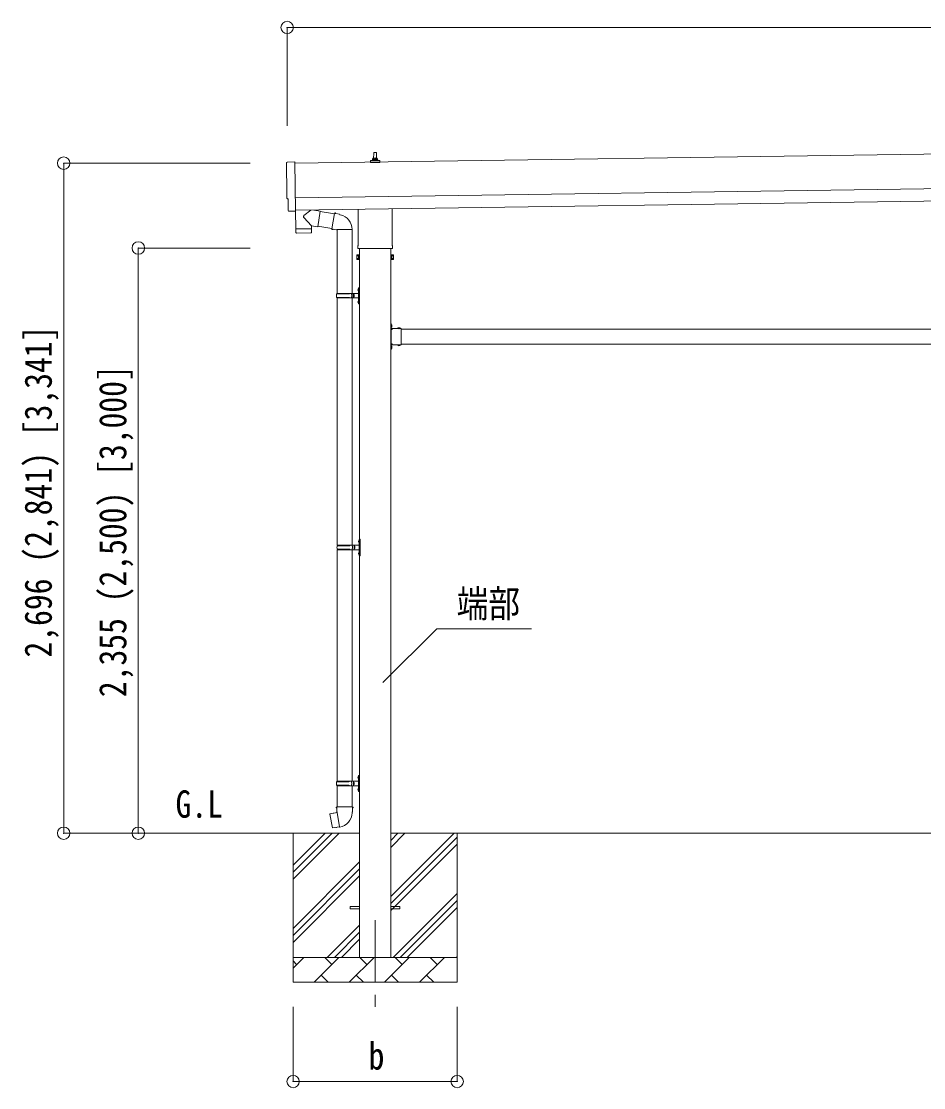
# Model space of a CAD drawing. Units: millimetres, scale not verified. Extents: x -88263 to 14131, y -29850 to 9646.
# Drawn here: x 364 to 3994, y -704 to 3587 of the extents above; entities that cross this region are included whole.
import ezdxf
from ezdxf.enums import TextEntityAlignment as Align

# ---------------------------------------------------------------- set-up
doc = ezdxf.new("R2010")
doc.units = ezdxf.units.MM
doc.header["$LTSCALE"] = 50
doc.header["$PDMODE"] = 32
doc.header["$PDSIZE"] = 50
doc.linetypes.add('CHAIN1', pattern=[8, 5, -1, 1, -1])
doc.linetypes.add('USER8', pattern=[4, 3, -1])
for name, color, linetype, lineweight in [('0-2_建具', 4, 'Continuous', 9), ('0-4_設備', 7, 'Continuous', 9), ('0-6_手摺', 5, 'Continuous', 5), ('0-7_ハッチ', 6, 'Continuous', 9), ('0-9_敷地', 7, 'Continuous', 9)]:
    doc.layers.add(name, color=color, linetype=linetype, lineweight=lineweight)
doc.styles.add('ＭＳ ゴシック', font='')
doc.styles.get('ＭＳ ゴシック').set_extended_font_data('MS Gothic')

msp = doc.modelspace()

# ---------------------------------------------------------------- linework, layer by layer
at = {"layer": '0-2_建具'}
for p, q in [((6829.38, 3093.22), (1464.43, 3016.58)), ((1781.15, 3034.04), (1781.88, 3057.56)), ((1782.88, 3058.54), (1791.43, 3058.54)), ((1792.43, 3057.56), (1793.15, 3034.04)), ((1432.81, 3019.57), (1464.36, 3021.67)), ((1464.36, 3021.67), (1467.19, 2823.83)), ((1768.9, 3018.54), (1768.9, 3026.25)), ((1805.4, 3018.54), (1768.9, 3018.54)), ((1769.29, 3027.04), (1805.02, 3027.04)), ((1769.67, 3027.22), (1776.39, 3028.85)), ((1776.77, 3029.04), (1797.54, 3029.04)), ((1777.15, 3029.83), (1777.15, 3034.04)), ((1778.15, 3034.04), (1796.15, 3034.04)), ((1797.15, 3029.83), (1797.15, 3034.04)), ((1804.64, 3027.22), (1797.92, 3028.85)), ((1805.4, 3018.54), (1805.4, 3026.25)), ((1466.43, 2876.6), (6831.38, 2953.24)), ((1467.15, 2826.6), (6832.1, 2903.24)), ((1437.09, 2872.79), (1436.49, 2872.78)), ((1437.76, 2825.77), (1437.09, 2872.79)), ((1447.57, 2822.55), (1440.65, 2822.82)), ((1448.31, 2822.84), (1448.96, 2823.48)), ((1448.96, 2823.48), (1467.2, 2822.83)), ((1467.19, 2823.83), (1467.2, 2822.83)), ((1718.85, 2684.55), (1718.85, 2830.2)), ((1855.45, 2832.15), (1855.45, 2684.55)), ((1717.15, 2675.78), (1717.15, 2681.28)), ((1855.09, 2672.28), (1719.22, 2672.28)), ((1724.65, 2672.28), (1724.65, -180.22)), ((1849.65, -180.22), (1849.65, 2672.28)), ((1857.15, 2681.28), (1857.15, 2675.78)), ((1713.15, 2646.28), (1713.91, 2647.59)), ((1713.15, 2646.28), (1713.15, 2629.28)), ((1713.15, 2629.28), (1713.91, 2627.96)), ((1720.15, 2647.59), (1713.91, 2647.59)), ((1720.15, 2642.69), (1713.91, 2642.69)), ((1720.15, 2632.87), (1713.91, 2632.87)), ((1720.15, 2627.96), (1713.91, 2627.96)), ((1720.15, 2627.96), (1720.15, 2647.59)), ((1720.15, 2646.98), (1722.65, 2646.98)), ((1720.15, 2628.58), (1720.15, 2646.98)), ((1722.65, 2628.58), (1720.15, 2628.58)), ((1722.65, 2648.28), (1724.65, 2648.28)), ((1722.65, 2627.28), (1722.65, 2648.28)), ((1724.65, 2627.28), (1722.65, 2627.28)), ((1724.65, 2648.28), (1724.65, 2627.28)), ((1849.65, 2648.28), (1849.65, 2627.28)), ((1851.65, 2648.28), (1849.65, 2648.28)), ((1849.65, 2627.28), (1851.65, 2627.28)), ((1851.65, 2627.28), (1851.65, 2648.28)), ((1854.15, 2646.98), (1851.65, 2646.98)), ((1851.65, 2628.58), (1854.15, 2628.58)), ((1854.15, 2647.59), (1860.39, 2647.59)), ((1854.15, 2627.96), (1854.15, 2647.59)), ((1854.15, 2628.58), (1854.15, 2646.98)), ((1854.15, 2642.69), (1860.39, 2642.69)), ((1854.15, 2632.87), (1860.39, 2632.87)), ((1854.15, 2627.96), (1860.39, 2627.96)), ((1861.15, 2646.28), (1860.39, 2647.59)), ((1861.15, 2629.28), (1860.39, 2627.96)), ((1861.15, 2646.28), (1861.15, 2629.28)), ((1849.65, 2370.78), (1849.65, 2350.78)), ((1851.65, 2370.78), (1849.65, 2370.78)), ((1849.65, 2363.78), (1851.65, 2363.78)), ((1851.65, 2370.78), (1851.65, 2350.78)), ((1851.65, 2366.68), (1851.65, 2354.88)), ((1852.16, 2366.68), (1851.65, 2366.68)), ((1852.16, 2366.68), (1852.16, 2354.88)), ((1849.65, 2357.78), (1851.65, 2357.78)), ((1850.15, 2347.78), (1850.15, 2287.78)), ((1855.65, 2347.78), (1850.15, 2347.78)), ((1852.16, 2354.88), (1851.65, 2354.88)), ((1891.65, 2350.78), (1851.65, 2350.78)), ((1855.65, 2348.78), (1851.65, 2348.78)), ((1851.65, 2346.78), (1855.65, 2346.78)), ((1851.65, 2346.78), (1851.65, 2288.78)), ((1855.65, 2346.78), (1855.65, 2348.78)), ((1876.75, 2351.29), (1876.75, 2350.78)), ((1888.55, 2351.29), (1876.75, 2351.29)), ((1888.55, 2350.78), (1876.75, 2350.78)), ((1888.55, 2351.29), (1888.55, 2350.78)), ((1891.65, 2350.78), (1891.65, 2284.78)), ((1891.65, 2347.78), (4682.65, 2347.78)), ((1849.65, 2284.78), (1849.65, 2264.78)), ((1849.65, 2277.78), (1851.65, 2277.78)), ((1855.65, 2287.78), (1850.15, 2287.78)), ((1851.65, 2288.78), (1855.65, 2288.78)), ((1851.65, 2286.78), (1855.65, 2286.78)), ((1891.65, 2284.78), (1851.65, 2284.78)), ((1851.65, 2284.78), (1851.65, 2264.78)), ((1851.65, 2280.68), (1851.65, 2268.88)), ((1852.16, 2280.68), (1851.65, 2280.68)), ((1852.16, 2280.68), (1852.16, 2268.88)), ((1855.65, 2288.78), (1855.65, 2286.78)), ((1888.55, 2284.78), (1876.75, 2284.78)), ((1876.75, 2284.27), (1876.75, 2284.78)), ((1888.55, 2284.27), (1876.75, 2284.27)), ((1888.55, 2284.27), (1888.55, 2284.78)), ((1891.65, 2287.78), (4682.65, 2287.78)), ((1849.65, 2271.78), (1851.65, 2271.78)), ((1851.65, 2264.78), (1849.65, 2264.78)), ((1852.16, 2268.88), (1851.65, 2268.88)), ((1687.15, 15.28), (1687.15, 24.28)), ((1687.15, 24.28), (1724.65, 24.28)), ((1687.15, 15.28), (1724.65, 15.28)), ((1849.65, 24.28), (1887.15, 24.28)), ((1849.65, 15.28), (1887.15, 15.28)), ((1887.15, 15.28), (1887.15, 24.28))]:
    msp.add_line(p, q, dxfattribs=at)
at = {"layer": '0-2_建具', "linetype": 'USER8'}
for p, q in [((1851.49, 2361.92), (1850.88, 2360.78)), ((1851.49, 2359.63), (1850.88, 2360.78)), ((1854.26, 2363.28), (1851.49, 2361.92)), ((1854.26, 2358.28), (1851.49, 2359.63)), ((1880.15, 2353.39), (1881.51, 2350.61)), ((1881.51, 2350.61), (1882.65, 2350)), ((1883.8, 2350.61), (1882.65, 2350)), ((1885.15, 2353.39), (1883.8, 2350.61)), ((1851.49, 2275.92), (1850.88, 2274.78)), ((1851.49, 2273.63), (1850.88, 2274.78)), ((1854.26, 2277.28), (1851.49, 2275.92)), ((1880.15, 2282.17), (1881.51, 2284.94)), ((1881.51, 2284.94), (1882.65, 2285.55)), ((1883.8, 2284.94), (1882.65, 2285.55)), ((1885.15, 2282.17), (1883.8, 2284.94)), ((1854.26, 2272.28), (1851.49, 2273.63))]:
    msp.add_line(p, q, dxfattribs=at)
at = {"layer": '0-2_建具', "color": 7, "linetype": 'CHAIN1'}
msp.add_line((1787.15, -30.22), (1787.15, -379.22), dxfattribs=at)
at = {"layer": '0-2_建具'}
for centre, radius, start, end in [((1782.88, 3057.54), 1, 90, 178.60509), ((1791.43, 3057.54), 1, 1.39491, 90), ((1769.9, 3026.25), 1, 103.62699, 180), ((1776.15, 3029.83), 1, 283.62699, 0), ((1781.24, 3033.41), 4.13, 90, 171.17633), ((1778.15, 3033.04), 1, 90, 180), ((1790.49, 3034.04), 4.83, 133.60282, 180), ((1783.82, 3034.04), 4.83, 0, 46.39718), ((1793.07, 3033.41), 4.13, 8.82367, 90), ((1796.15, 3033.04), 1, 0, 90), ((1798.15, 3029.83), 1, 180, 256.37301), ((1804.4, 3026.25), 1, 0, 76.37301), ((1721.15, 2681.28), 4, 125.09963, 180), ((1721.15, 2675.78), 4, 180, 194.47751), ((1721.15, 2675.78), 4, 194.47751, 241.04498), ((1853.15, 2675.78), 4, 298.95502, 345.52249), ((1853.15, 2681.28), 4, 0, 54.90037), ((1853.15, 2675.78), 4, 345.52249, 360), ((1717.5, 2645.14), 4.34, 145.61575, 214.38425), ((1729.39, 2637.78), 16.24, 162.41205, 197.58795), ((1717.5, 2630.42), 4.34, 145.61575, 214.38425), ((1844.91, 2637.78), 16.24, 342.41205, 17.58795), ((1856.81, 2645.14), 4.34, 325.61575, 34.38425), ((1856.81, 2630.42), 4.34, 325.61575, 34.38425), ((1846.42, 2360.78), 8.23, 314.2189, 45.7811), ((1851.65, 2350.78), 2, 180, 270), ((1882.65, 2345.55), 8.23, 44.2189, 135.7811), ((1851.65, 2284.78), 2, 90, 180), ((1846.42, 2274.78), 8.23, 314.2189, 45.7811), ((1882.65, 2290.01), 8.23, 224.2189, 315.7811)]:
    msp.add_arc(centre, radius, start, end, dxfattribs=at)
for centre, major_axis, ratio, start_param, end_param in [((1433.01, 3016.57), (-3, -0.04), 0.99863, 4.7647489, 6.2979817), ((-3331.35, 2878.08), (4762.89, 68.04), 0.99863, 6.2686928, 6.2979817), ((1436.43, 2877.18), (-4.41, -0.06), 0.99863, 6.2686928, 7.8539816), ((1440.77, 2825.82), (-2.15, -2.1), 0.9974, 5.5252311, 7.0411395), ((1447.61, 2823.55), (-0.717, -0.7), 0.9974, 0.7579542, 1.5707963)]:
    msp.add_ellipse(centre, major_axis=major_axis, ratio=ratio, start_param=start_param, end_param=end_param, dxfattribs=at)
at = {"layer": '0-4_設備'}
for p, q in [((1724.65, 319.78), (1134.42, 319.78)), ((1457.15, 191.3), (1585.64, 319.78)), ((1457.15, 163.01), (1613.92, 319.78)), ((1457.15, 134.73), (1642.2, 319.78)), ((1457.15, 319.78), (1457.15, -280.22)), ((1849.65, 290.95), (1878.48, 319.78)), ((1849.65, 262.67), (1906.76, 319.78)), ((1849.65, 64.68), (2104.75, 319.78)), ((4724.65, 319.78), (1849.65, 319.78)), ((1849.65, 36.39), (2117.15, 303.89)), ((2117.15, 319.78), (2117.15, -280.22)), ((1849.65, 8.11), (2117.15, 275.61)), ((1457.15, -63.26), (1724.65, 204.24)), ((1457.15, -91.55), (1724.65, 175.95)), ((1457.15, -119.83), (1724.65, 147.67)), ((1859.31, -180.22), (2117.15, 77.62)), ((1887.59, -180.22), (2117.15, 49.34)), ((1915.88, -180.22), (2117.15, 21.05)), ((1594.75, -180.22), (1724.65, -50.32)), ((1623.04, -180.22), (1724.65, -78.61)), ((1651.32, -180.22), (1724.65, -106.89)), ((1457.15, -223.12), (1500.05, -180.22)), ((1457.15, -180.22), (2117.15, -180.22)), ((1471.49, -208.78), (1457.15, -194.44)), ((1541.47, -280.22), (1641.47, -180.22)), ((1612.91, -208.78), (1584.36, -180.22)), ((1682.89, -280.22), (1782.89, -180.22)), ((1754.34, -208.78), (1725.78, -180.22)), ((1824.31, -280.22), (1924.31, -180.22)), ((1895.76, -208.78), (1867.2, -180.22)), ((1965.73, -280.22), (2065.73, -180.22)), ((2037.18, -208.78), (2008.62, -180.22)), ((2113.87, -180.22), (2117.15, -176.94)), ((1570.02, -251.67), (1598.57, -280.22)), ((1711.44, -251.67), (1740, -280.22)), ((1852.86, -251.67), (1881.42, -280.22)), ((1994.29, -251.67), (2022.84, -280.22)), ((2117.15, -280.22), (1457.15, -280.22))]:
    msp.add_line(p, q, dxfattribs=at)
at = {"layer": '0-6_手摺', "color": 6, "lineweight": 9}
for p, q in [((1433.15, 3562.01), (1433.15, 3166.15)), ((1433.15, 3562.01), (8143.15, 3562.01)), ((534.42, 3016.14), (1284.42, 3016.14)), ((534.42, 3016.14), (534.42, 319.78)), ((834.42, 2674.78), (834.42, 319.78)), ((834.42, 2674.78), (1284.42, 2674.78)), ((534.42, 319.78), (1134.42, 319.78)), ((834.42, 319.78), (1134.42, 319.78)), ((1457.15, -679.22), (1457.15, -379.22)), ((2117.15, -679.22), (2117.15, -379.22)), ((1457.15, -679.22), (2117.15, -679.22))]:
    msp.add_line(p, q, dxfattribs=at)
at = {"layer": '0-6_手摺', "color": 6}
for p in [(1433.15, 3562.01), (534.42, 3016.14), (834.42, 2674.78), (534.42, 319.78), (834.42, 319.78), (1457.15, -679.22), (2117.15, -679.22)]:
    msp.add_point(p, dxfattribs=at)
at = {"layer": '0-7_ハッチ'}
for p, q in [((2034.79, 1141.85), (1818.78, 925.85)), ((2416.1, 1141.85), (2034.79, 1141.85))]:
    msp.add_line(p, q, dxfattribs=at)
at = {"layer": '0-9_敷地'}
for p, q in [((1466.8, 2822.85), (1467.82, 2751.6)), ((1531.64, 2764.53), (1500.77, 2797.64)), ((1528.59, 2827.48), (1500.94, 2804.97)), ((1566.21, 2823.47), (1540.37, 2827.65)), ((1566.21, 2823.47), (1556.05, 2760.59)), ((1565.92, 2821.64), (1623.28, 2812.51)), ((1623.6, 2814.33), (1618.07, 2782.96)), ((1623.6, 2814.33), (1628.72, 2813.33)), ((1628.31, 2815.68), (1628.72, 2813.33)), ((1628.72, 2813.33), (1643.24, 2810.51)), ((1643.24, 2810.51), (1644.92, 2808.88)), ((1644.92, 2808.88), (1647.04, 2808.43)), ((1467.82, 2751.6), (1531.81, 2752.52)), ((1531.83, 2751.52), (1467.83, 2750.6)), ((1467.83, 2750.6), (1468.25, 2737.56)), ((1472.32, 2751.67), (1472.35, 2750.67)), ((1527.31, 2752.45), (1527.31, 2751.45)), ((1531.64, 2764.53), (1531.81, 2752.52)), ((1531.64, 2764.53), (1556.05, 2760.59)), ((1531.78, 2738.46), (1531.83, 2751.52)), ((1556.34, 2762.41), (1612.86, 2753.41)), ((1612.54, 2751.6), (1618.07, 2782.96)), ((1612.54, 2751.6), (1617.69, 2750.78)), ((1612.54, 2751.6), (1612.94, 2749.34)), ((1612.94, 2749.34), (1616.5, 2748.72)), ((1616.5, 2748.72), (1617.69, 2750.78)), ((1617.69, 2750.78), (1632.3, 2748.47)), ((1632.3, 2748.47), (1634.5, 2749.45)), ((1694.8, 2749.06), (1633.62, 2749.06)), ((1634.65, 2749.06), (1634.65, 2491.77)), ((1694.65, 2749.06), (1694.65, 2340.3)), ((1528.83, 2735.47), (1471.29, 2734.65)), ((1631.65, 2489.77), (1681.99, 2489.77)), ((1632.65, 2491.77), (1632.65, 2489.77)), ((1632.65, 2491.77), (1718.65, 2491.77)), ((1691.65, 2491.77), (1691.65, 2487.27)), ((1699.65, 2491.77), (1699.65, 2482.77)), ((1718.35, 2508.92), (1720.4, 2507.92)), ((1718.35, 2504.62), (1720.4, 2505.62)), ((1719.62, 2510.92), (1719.62, 2502.62)), ((1719.62, 2510.92), (1720.25, 2510.92)), ((1719.62, 2502.62), (1720.25, 2502.62)), ((1720.25, 2510.92), (1720.65, 2510.52)), ((1720.25, 2510.92), (1720.25, 2502.62)), ((1720.25, 2502.62), (1720.65, 2503.02)), ((1720.4, 2507.92), (1721.01, 2506.77)), ((1720.4, 2505.62), (1721.01, 2506.77)), ((1720.65, 2514.77), (1723.65, 2516.27)), ((1720.65, 2514.77), (1720.65, 2482.77)), ((1720.65, 2510.52), (1720.65, 2503.02)), ((1723.65, 2516.27), (1724.65, 2516.27)), ((1723.65, 2516.27), (1723.65, 2482.77)), ((1724.65, 2516.27), (1724.65, 2482.77)), ((1631.65, 2475.77), (1681.99, 2475.77)), ((1632.65, 2473.77), (1632.65, 2475.77)), ((1632.65, 2473.77), (1718.65, 2473.77)), ((1634.65, 2473.77), (1634.65, 1478.78)), ((1691.65, 2473.77), (1691.65, 2478.27)), ((1694.65, 2473.77), (1694.65, 1478.78)), ((1699.65, 2473.77), (1699.65, 2482.77)), ((1718.35, 2460.92), (1720.4, 2459.92)), ((1718.35, 2456.62), (1720.4, 2457.62)), ((1719.62, 2462.92), (1719.62, 2454.62)), ((1719.62, 2462.92), (1720.25, 2462.92)), ((1719.62, 2454.62), (1720.25, 2454.62)), ((1720.25, 2462.92), (1720.65, 2462.52)), ((1720.25, 2462.92), (1720.25, 2454.62)), ((1720.25, 2454.62), (1720.65, 2455.02)), ((1720.4, 2459.92), (1721.01, 2458.77)), ((1720.4, 2457.62), (1721.01, 2458.77)), ((1720.65, 2450.77), (1720.65, 2482.77)), ((1720.65, 2462.52), (1720.65, 2455.02)), ((1720.65, 2450.77), (1723.65, 2449.27)), ((1723.65, 2449.27), (1723.65, 2482.77)), ((1723.65, 2449.27), (1724.65, 2449.27)), ((1724.65, 2449.27), (1724.65, 2482.77)), ((1723.15, 1501.78), (1726.15, 1503.28)), ((1726.15, 1503.28), (1727.15, 1503.28)), ((1726.15, 1503.28), (1726.15, 1469.78)), ((1727.15, 1503.28), (1727.15, 1469.78)), ((1634.15, 1476.78), (1684.49, 1476.78)), ((1634.15, 1462.78), (1684.49, 1462.78)), ((1634.65, 1460.79), (1634.65, 528.78)), ((1635.15, 1478.78), (1635.15, 1476.78)), ((1635.15, 1478.78), (1721.15, 1478.78)), ((1635.15, 1460.78), (1635.15, 1462.78)), ((1635.15, 1460.78), (1721.15, 1460.78)), ((1694.15, 1478.78), (1694.15, 1474.28)), ((1694.15, 1460.78), (1694.15, 1465.28)), ((1694.65, 1460.79), (1694.65, 528.78)), ((1702.15, 1478.78), (1702.15, 1469.78)), ((1702.15, 1460.78), (1702.15, 1469.78)), ((1720.85, 1495.93), (1722.9, 1494.93)), ((1720.85, 1491.63), (1722.9, 1492.63)), ((1722.12, 1497.93), (1722.12, 1489.63)), ((1722.12, 1497.93), (1722.75, 1497.93)), ((1722.12, 1489.63), (1722.75, 1489.63)), ((1722.75, 1497.93), (1723.15, 1497.53)), ((1722.75, 1497.93), (1722.75, 1489.63)), ((1722.75, 1489.63), (1723.15, 1490.03)), ((1722.9, 1494.93), (1723.51, 1493.78)), ((1722.9, 1492.63), (1723.51, 1493.78)), ((1723.15, 1501.78), (1723.15, 1469.78)), ((1723.15, 1497.53), (1723.15, 1490.03)), ((1723.15, 1437.78), (1723.15, 1469.78)), ((1726.15, 1436.28), (1726.15, 1469.78)), ((1727.15, 1436.28), (1727.15, 1469.78)), ((1720.85, 1447.93), (1722.9, 1446.93)), ((1720.85, 1443.63), (1722.9, 1444.63)), ((1722.12, 1449.93), (1722.12, 1441.63)), ((1722.12, 1449.93), (1722.75, 1449.93)), ((1722.12, 1441.63), (1722.75, 1441.63)), ((1722.75, 1449.93), (1723.15, 1449.53)), ((1722.75, 1449.93), (1722.75, 1441.63)), ((1722.75, 1441.63), (1723.15, 1442.03)), ((1722.9, 1446.93), (1723.51, 1445.78)), ((1722.9, 1444.63), (1723.51, 1445.78)), ((1723.15, 1449.53), (1723.15, 1442.03)), ((1723.15, 1437.78), (1726.15, 1436.28)), ((1726.15, 1436.28), (1727.15, 1436.28)), ((1631.65, 526.78), (1681.99, 526.78)), ((1632.65, 528.78), (1632.65, 526.78)), ((1632.65, 528.78), (1718.65, 528.78)), ((1691.65, 528.78), (1691.65, 524.28)), ((1691.65, 510.78), (1691.65, 515.28)), ((1699.65, 528.78), (1699.65, 519.78)), ((1699.65, 510.78), (1699.65, 519.78)), ((1718.35, 545.93), (1720.4, 544.93)), ((1718.35, 541.63), (1720.4, 542.63)), ((1719.62, 547.93), (1719.62, 539.63)), ((1719.62, 547.93), (1720.25, 547.93)), ((1719.62, 539.63), (1720.25, 539.63)), ((1720.25, 547.93), (1720.65, 547.53)), ((1720.25, 547.93), (1720.25, 539.63)), ((1720.25, 539.63), (1720.65, 540.03)), ((1720.4, 544.93), (1721.01, 543.78)), ((1720.4, 542.63), (1721.01, 543.78)), ((1720.65, 551.78), (1723.65, 553.28)), ((1720.65, 551.78), (1720.65, 519.78)), ((1720.65, 547.53), (1720.65, 540.03)), ((1720.65, 487.78), (1720.65, 519.78)), ((1723.65, 553.28), (1724.65, 553.28)), ((1723.65, 553.28), (1723.65, 519.78)), ((1723.65, 486.28), (1723.65, 519.78)), ((1724.65, 553.28), (1724.65, 519.78)), ((1724.65, 486.28), (1724.65, 519.78)), ((1631.65, 512.78), (1681.99, 512.78)), ((1632.65, 510.78), (1632.65, 512.78)), ((1632.65, 510.78), (1718.65, 510.78)), ((1634.65, 510.78), (1634.65, 425.85)), ((1694.65, 510.78), (1694.65, 425.85)), ((1718.35, 497.93), (1720.4, 496.93)), ((1718.35, 493.63), (1720.4, 494.63)), ((1719.62, 499.93), (1719.62, 491.63)), ((1719.62, 499.93), (1720.25, 499.93)), ((1719.62, 491.63), (1720.25, 491.63)), ((1720.25, 499.93), (1720.65, 499.53)), ((1720.25, 499.93), (1720.25, 491.63)), ((1720.25, 491.63), (1720.65, 492.03)), ((1720.4, 496.93), (1721.01, 495.78)), ((1720.4, 494.63), (1721.01, 495.78)), ((1720.65, 499.53), (1720.65, 492.03)), ((1720.65, 487.78), (1723.65, 486.28)), ((1723.65, 486.28), (1724.65, 486.28)), ((1605.38, 396.23), (1615, 341.67)), ((1618.93, 400), (1618.72, 399.76)), ((1620.9, 400.37), (1618.93, 400)), ((1621.18, 400.22), (1620.9, 400.37)), ((1632.8, 425.85), (1630.65, 425.07)), ((1630.65, 425.07), (1630.65, 421.45)), ((1630.65, 421.45), (1632.89, 420.64)), ((1632.8, 425.85), (1632.89, 420.64)), ((1632.8, 425.85), (1664.65, 425.85)), ((1632.89, 420.64), (1633.15, 405.85)), ((1633.15, 405.85), (1634.5, 403.85)), ((1644.42, 345.35), (1634.28, 402.83)), ((1634.31, 403.65), (1634.31, 402.94)), ((1634.5, 403.85), (1634.47, 403.85)), ((1696.5, 425.85), (1664.65, 425.85)), ((1694.84, 403.91), (1694.77, 401.75)), ((1696.15, 405.85), (1694.84, 403.91)), ((1696.41, 420.64), (1696.15, 405.85)), ((1696.5, 425.85), (1696.41, 420.64)), ((1698.65, 421.45), (1696.41, 420.64)), ((1696.5, 425.85), (1698.65, 425.07)), ((1698.65, 425.07), (1698.65, 421.45)), ((1644.15, 345.45), (1616.16, 340.85)), ((1631.21, 343.32), (1631, 343.08)), ((1644.72, 344.59), (1644.48, 345.25)), ((1616.16, 340.85), (1615, 341.67)), ((1629.03, 342.76), (1628.75, 342.92)), ((1631, 343.08), (1629.03, 342.76))]:
    msp.add_line(p, q, dxfattribs=at)
for points in [[(1623.6, 2814.33), (1624.75, 2816.31), (1628.31, 2815.68)], [(1691.65, 2487.27), (1693.65, 2487.27), (1693.65, 2482.77)], [(1691.65, 2478.27), (1693.65, 2478.27), (1693.65, 2482.77)], [(1699.65, 2487.27), (1702.65, 2487.27), (1702.65, 2482.77)], [(1699.65, 2478.27), (1702.65, 2478.27), (1702.65, 2482.77)], [(1694.15, 1474.28), (1696.15, 1474.28), (1696.15, 1469.78)], [(1694.15, 1465.28), (1696.15, 1465.28), (1696.15, 1469.78)], [(1702.15, 1474.28), (1705.15, 1474.28), (1705.15, 1469.78)], [(1702.15, 1465.28), (1705.15, 1465.28), (1705.15, 1469.78)], [(1691.65, 524.28), (1693.65, 524.28), (1693.65, 519.78)], [(1691.65, 515.28), (1693.65, 515.28), (1693.65, 519.78)], [(1699.65, 524.28), (1702.65, 524.28), (1702.65, 519.78)], [(1699.65, 515.28), (1702.65, 515.28), (1702.65, 519.78)], [(1634.06, 402.65), (1606.19, 397.4), (1605.38, 396.23)]]:
    msp.add_lwpolyline(points, dxfattribs=at)
for centre, radius, start, end in [((1504.25, 2801.22), 5, 131.47396, 225.79244), ((1634.5, 2749.45), 60.3, 359.62495, 78), ((1471.24, 2737.65), 3, 181.81845, 270.86677), ((1528.78, 2738.47), 3, 270.81845, 359.81845), ((1680.4, 2482.77), 49.25, 171.82876, 180.00002), ((1681.99, 2491.77), 2, 270, 359.99998), ((1723.95, 2506.77), 6, 136.21765, 223.78235), ((1718.65, 2493.77), 2, 270, 359.99998), ((1680.4, 2482.77), 49.25, 180.00002, 188.17127), ((1681.99, 2473.77), 2, 0.00005, 90.00004), ((1723.95, 2458.77), 6, 136.21765, 223.78235), ((1718.65, 2471.77), 2, 0.00005, 90.00004), ((1682.9, 1469.78), 49.25, 171.82876, 180.00002), ((1682.9, 1469.78), 49.25, 180.00002, 188.17127), ((1684.49, 1478.78), 2, 270, 359.99998), ((1684.49, 1460.78), 2, 0.00005, 90.00004), ((1726.45, 1493.78), 6, 136.21765, 223.78235), ((1721.15, 1480.78), 2, 270, 359.99998), ((1721.15, 1458.78), 2, 0.00005, 90.00004), ((1726.45, 1445.78), 6, 136.21765, 223.78235), ((1680.4, 519.78), 49.25, 171.82876, 180.00002), ((1680.4, 519.78), 49.25, 180.00002, 188.17127), ((1681.99, 528.78), 2, 270, 359.99998), ((1723.95, 543.78), 6, 136.21765, 223.78235), ((1718.65, 530.78), 2, 270, 359.99998), ((1681.99, 510.78), 2, 0.00005, 90.00004), ((1723.95, 495.78), 6, 136.21765, 223.78235), ((1718.65, 508.78), 2, 0.00005, 90.00004), ((1634.01, 402.94), 0.3, 280.66842, 0), ((1634.51, 403.65), 0.2, 100, 180), ((1634.5, 403.85), 60.3, 279.96938, 358), ((1644.2, 345.15), 0.3, 20, 99.33158), ((1644.91, 344.66), 0.2, 200, 279.96938)]:
    msp.add_arc(centre, radius, start, end, dxfattribs=at)

# ---------------------------------------------------------------- texts
at = {"layer": '0-4_設備', "style": 'ＭＳ ゴシック', "width": 0.85}
msp.add_text('G.L', height=110, dxfattribs=at).set_placement((984.23, 349.23), align=Align.BOTTOM_LEFT)
at = {"layer": '0-6_手摺', "color": 7, "style": 'ＭＳ ゴシック', "width": 0.85}
for s, p in [('2,696 (2,841) [3,341]', (519.42, 1026.71)), ('2,355 (2,500) [3,000]', (819.42, 867.28))]:
    msp.add_text(s, height=110, rotation=90, dxfattribs=at).set_placement(p, align=Align.BOTTOM_LEFT)
msp.add_text('b', height=110, dxfattribs=at).set_placement((1760.9, -664.22), align=Align.BOTTOM_LEFT)
at = {"layer": '0-7_ハッチ', "color": 7, "style": 'ＭＳ ゴシック', "width": 0.85}
msp.add_text('端部', height=110, dxfattribs=at).set_placement((2115.05, 1155.54), align=Align.BOTTOM_LEFT)

doc.saveas('drawing.dxf')
